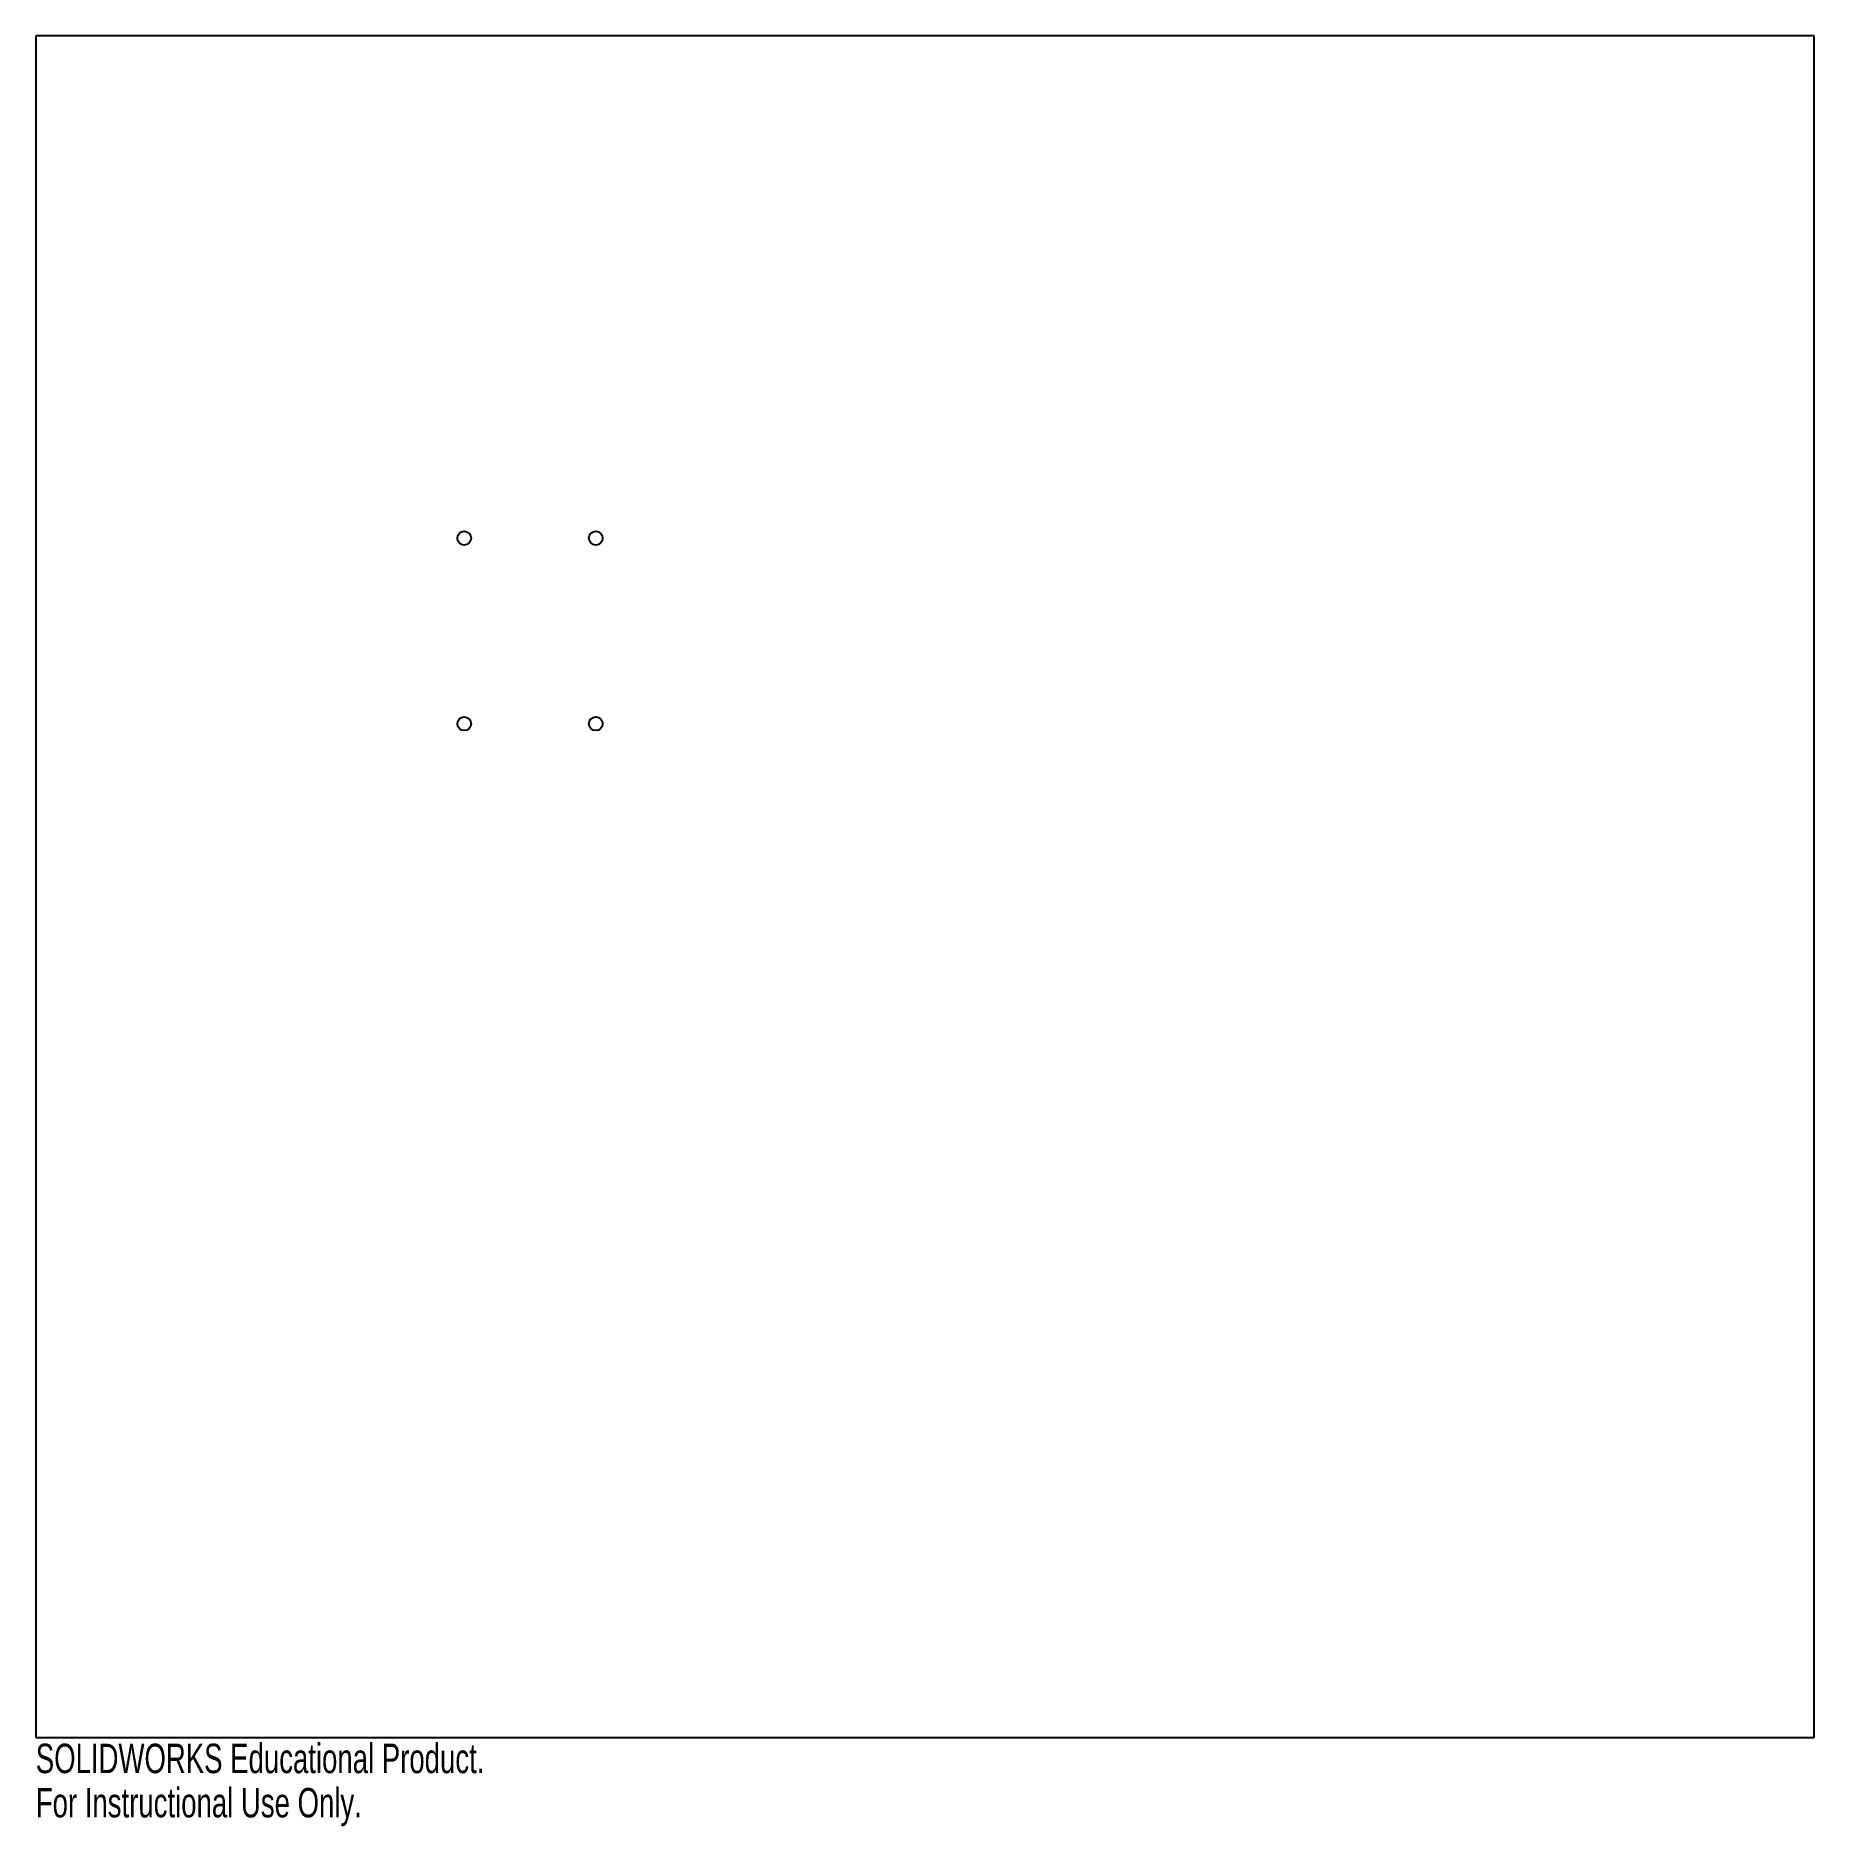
# Model space of a CAD drawing. Header units: inches. Extents: x -5.8 to 5.8, y -6.1 to 5.5.
import ezdxf

# ---------------------------------------------------------------- set-up
doc = ezdxf.new("R2010")
doc.units = ezdxf.units.IN
doc.header["$MEASUREMENT"] = 0
doc.styles.add('SLDTEXTSTYLE0', font='TXT', dxfattribs={"width": 0.7})

msp = doc.modelspace()

# ---------------------------------------------------------------- linework, layer by layer
at = {"color": 7, "linetype": 'Continuous', "lineweight": 25}
for p, q in [((-5.75, 5.5), (-5.75, -5.5)), ((5.75, 5.5), (-5.75, 5.5)), ((5.75, -5.5), (5.75, 5.5)), ((-5.75, -5.5), (5.75, -5.5))]:
    msp.add_line(p, q, dxfattribs=at)
for centre in [(-2.979, 2.253), (-2.129, 2.253), (-2.979, 1.053), (-2.129, 1.053)]:
    msp.add_circle(centre, 0.0445, dxfattribs=at)

# ---------------------------------------------------------------- texts
at = {"color": 7, "linetype": 'Continuous', "char_height": 0.1903, "attachment_point": 1, "style": 'SLDTEXTSTYLE0'}
for s, insert in [('SOLIDWORKS Educational Product.', (-5.75, -5.54)), ('For Instructional Use Only.', (-5.75, -5.826))]:
    msp.add_mtext(s, dxfattribs=dict(at, insert=insert))

doc.saveas('drawing.dxf')
